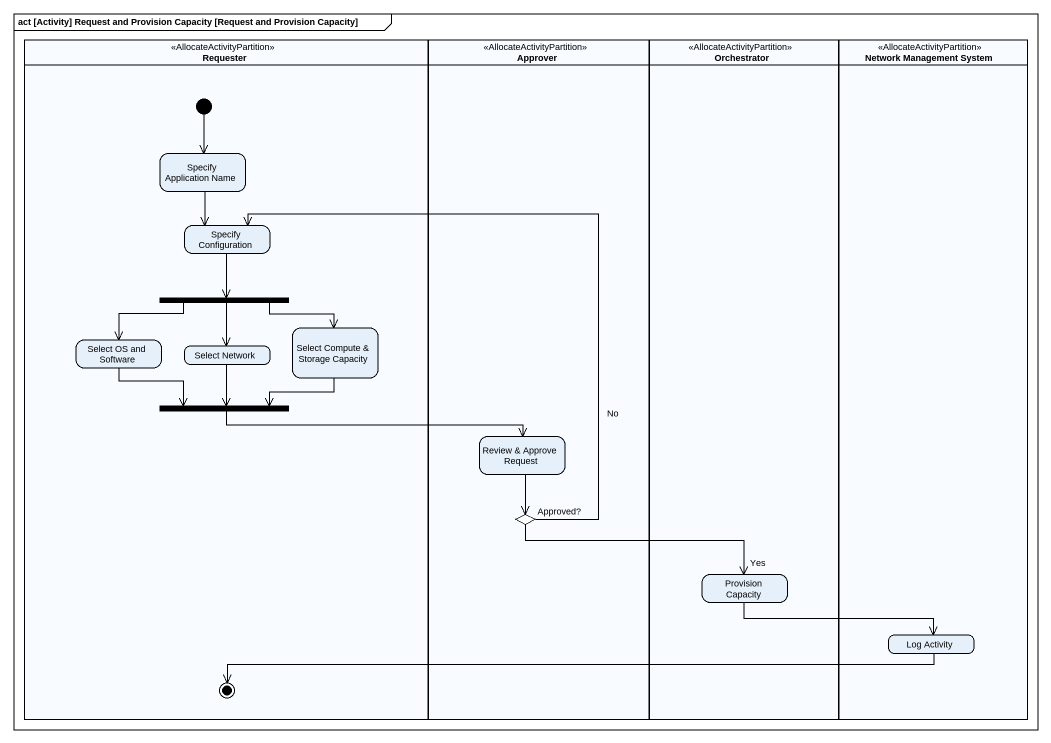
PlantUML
@startuml
mainframe act [Activity] Request and Provision Capacity [Request and Provision Capacity]
hide empty description
state Requester <<AllocateActivityPartition>> {
  state "Specify Application Name" as Specify_Application_Name
  state "Specify Configuration" as Specify_Configuration
  state fork1 <<fork>>
  state "Select OS and Software" as Select_OS_and_Software
  state "Select Network" as Select_Network
  state "Select Compute & Storage Capacity" as Select_Compute_Storage
  state fork2 <<join>>
  state final1 <<end>>
  [*] --> Specify_Application_Name
}
state Approver <<AllocateActivityPartition>> {
  state "Review & Approve Request" as Review_Approve_Request
  state "Approved?" as Approved <<choice>>
}
state Orchestrator <<AllocateActivityPartition>> {
  state "Provision Capacity" as Provision_Capacity
}
state "Network Management System" as Network_Management_System <<AllocateActivityPartition>> {
  state "Log Activity" as Log_Activity
}
Specify_Application_Name --> Specify_Configuration
Specify_Configuration --> fork1
fork1 -left-> Select_OS_and_Software
fork1 --> Select_Network
fork1 -right-> Select_Compute_Storage
Select_OS_and_Software -right-> fork2
Select_Network --> fork2
Select_Compute_Storage -left-> fork2
fork2 -right-> Review_Approve_Request
Review_Approve_Request --> Approved
Approved -up-> Specify_Configuration : No
Approved -right-> Provision_Capacity : Yes
Provision_Capacity -right-> Log_Activity
Log_Activity -left-> final1
@enduml
